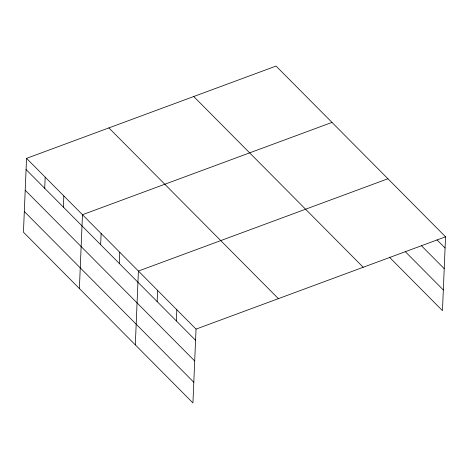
<?xml version="1.0" encoding="UTF-8"?>
<svg xmlns="http://www.w3.org/2000/svg" width="469" height="469" viewBox="0 0 469 469"><rect width="100%" height="100%" fill="white"/><g stroke="black" fill="none" stroke-linecap="round" stroke-linejoin="round"><path stroke-width="0.7" d="M26.545 158.364L23.45 232.19L192.941 402.935L196.036 329.109L26.545 158.364L276.059 66.065L445.55 236.81L442.455 310.636L389.381 257.164M44.719 188.333L45.188 177.147M63.362 207.116L63.831 195.925M79.384 288.535L82.474 214.708L331.993 122.409M100.653 244.683L101.122 233.492M119.296 263.467L119.765 252.275M135.312 344.885L138.408 271.059L387.922 178.759M157.144 301.596L157.613 290.411M176.356 320.948L176.825 309.757M196.036 329.109L445.55 236.81M436.991 239.852L445.081 248.001M421.467 245.756L444.213 268.673M405.409 251.771L443.322 289.965M193.72 96.52L363.211 267.271M108.884 127.902L278.375 298.653M26.076 169.555L195.567 340.301M25.209 190.221L194.699 360.972M24.318 211.519L193.808 382.264"/></g></svg>
